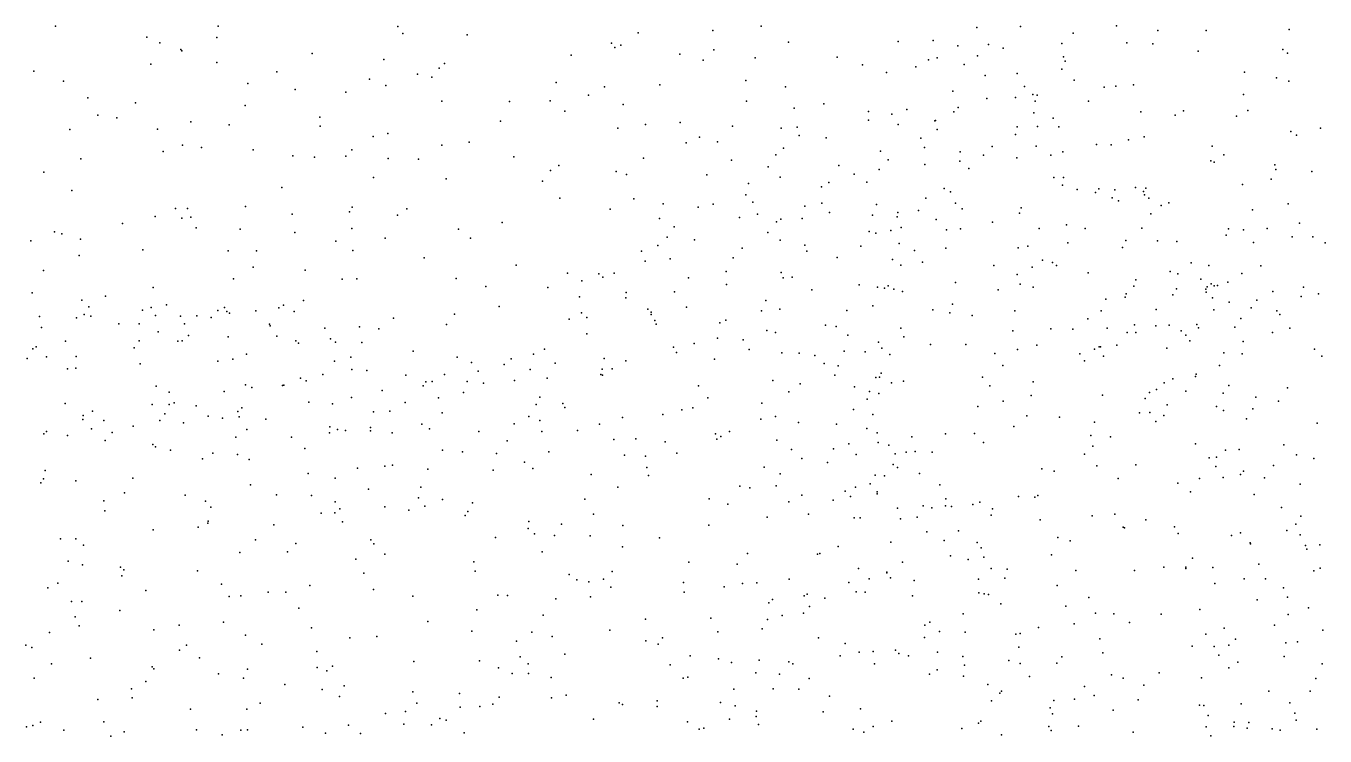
# Model space of a CAD drawing. Header units: metres. Extents: x -25 to 25, y -27.7 to 27.8.
# Drawn here: x -9.478 to -6.383, y 10.178 to 11.869 of the extents above; entities that cross this region are included whole.
import ezdxf

# ---------------------------------------------------------------- set-up
doc = ezdxf.new("R2010")
doc.units = ezdxf.units.M

msp = doc.modelspace()

# ---------------------------------------------------------------- linework, layer by layer
for p in [(-9.4077, 11.868, 14.6759), (-9.0199, 11.868, -0.5281), (-8.5923, 11.8674, -9.0075), (-7.8415, 11.8581, -17.0004), (-7.7264, 11.8686, -11.8876), (-7.2129, 11.8652, -16.8121), (-7.109, 11.8677, -0.1181), (-6.8798, 11.8687, 5.6302), (-6.7815, 11.8578, 14.8807), (-6.6664, 11.8581, -12.3606), (-6.4685, 11.8604, 17.3554), (-9.1904, 11.842, 14.6059), (-9.159, 11.8286, -17.3863), (-9.0232, 11.841, -9.0189), (-8.58, 11.8505, -1.2929), (-8.4273, 11.848, -9.0453), (-8.0835, 11.8278, -1.4081), (-8.0606, 11.8232, -17.2532), (-8.0194, 11.8527, -9.377), (-7.6614, 11.8298, -9.9383), (-7.4002, 11.8318, -11.1964), (-7.3165, 11.8338, 11.9046), (-7.1851, 11.8244, -0.4195), (-7.01, 11.8273, 6.5195), (-6.9836, 11.8517, 15.225), (-6.8551, 11.8286, -12.2039), (-6.7936, 11.826, 0.6577), (-9.1095, 11.8124, -11.1077), (-9.1066, 11.8099, -12.1571), (-8.7962, 11.8032, -8.9653), (-8.179, 11.799, 15.8788), (-8.0755, 11.8174, 11.7942), (-7.9204, 11.8013, 15.9354), (-7.8391, 11.8119, -9.6216), (-7.7407, 11.7927, 15.9218), (-7.5458, 11.7945, -1.1966), (-7.307, 11.7929, 15.7159), (-7.2578, 11.8212, -10.6384), (-7.2114, 11.7974, -0.8202), (-7.1498, 11.8156, 15.5677), (-7.006, 11.7955, 15.3746), (-6.6854, 11.8091, 14.7624), (-6.4839, 11.8128, 5.7748), (-6.473, 11.8039, -16.74), (-9.4592, 11.7613, -12.4668), (-9.1809, 11.7781, -0.4371), (-9.0233, 11.7819, 14.6276), (-8.6256, 11.7891, -11.9248), (-8.4934, 11.7684, -17.4928), (-8.4814, 11.7794, 15.5508), (-7.8651, 11.7874, -1.3704), (-7.4848, 11.7763, -10.143), (-7.3585, 11.7714, -1.0878), (-7.3278, 11.7878, -10.4008), (-7.2429, 11.7769, -10.7996), (-7.0103, 11.7658, 5.6769), (-7.0022, 11.7851, 0.0649), (-9.3887, 11.7376, -11.0797), (-8.9499, 11.7321, -0.942), (-8.8802, 11.7592, -1.0787), (-8.6598, 11.7419, 14.6574), (-8.5456, 11.754, -11.4592), (-8.5116, 11.7466, 15.0965), (-8.2146, 11.7344, -1.5203), (-7.7632, 11.7392, 11.3397), (-7.4282, 11.7576, -16.8599), (-7.1932, 11.7506, 11.836), (-7.1164, 11.7553, 6.3945), (-6.9812, 11.7394, 11.6049), (-6.5755, 11.7585, 6.3569), (-6.4985, 11.7453, 17.0777), (-6.4692, 11.7376, 16.8295), (-8.8368, 11.7174, -17.5275), (-8.7159, 11.711, -11.3925), (-8.621, 11.7267, -1.412), (-8.1381, 11.7037, -17.4389), (-8.0998, 11.7236, -11.9174), (-7.9678, 11.7287, 11.3385), (-7.6688, 11.7239, -9.8127), (-7.2701, 11.7135, 5.9743), (-7.1206, 11.6988, 11.6918), (-7.0995, 11.7247, -0.2082), (-7.0794, 11.7054, -12.1121), (-7.0692, 11.7039, -0.7591), (-6.9094, 11.7231, 0.2828), (-6.8815, 11.7255, 15.1976), (-6.8394, 11.7283, 0.4336), (-6.5776, 11.7054, 0.9209), (-9.3306, 11.698, -17.3791), (-9.2175, 11.6856, 14.7002), (-8.9558, 11.6795, -8.976), (-8.4875, 11.6898, -1.5279), (-8.3259, 11.6887, 15.8952), (-8.2292, 11.6901, -9.1101), (-8.0552, 11.6818, 11.5228), (-7.7618, 11.6896, -11.4867), (-7.6477, 11.6734, 12.0071), (-7.5777, 11.6837, 9.436), (-7.3798, 11.6697, 9.4228), (-7.2575, 11.6744, -10.5052), (-7.1889, 11.6957, -1.0478), (-7.0737, 11.6898, 15.6195), (-6.9469, 11.6894, -16.9358), (-9.3072, 11.656, -9.1413), (-9.2615, 11.6499, -0.4657), (-9.0854, 11.6401, -0.6446), (-8.7779, 11.6518, -1.3698), (-8.3476, 11.6417, -1.5945), (-8.1946, 11.6656, 15.9968), (-7.9196, 11.6392, -11.5242), (-7.4711, 11.6441, -6.5676), (-7.4706, 11.6654, 15.9288), (-7.4157, 11.6591, -6.3792), (-7.3126, 11.6432, -6.2565), (-7.3113, 11.644, 11.5799), (-7.2678, 11.6644, -6.4743), (-7.077, 11.6618, -0.9422), (-7.0306, 11.6489, 6.4851), (-6.8219, 11.6644, 15.0308), (-6.7407, 11.6563, 5.7238), (-6.7204, 11.6669, 14.8186), (-6.5938, 11.6538, -16.9214), (-6.5675, 11.6671, 14.6183), (-9.3736, 11.622, -11.1813), (-9.1645, 11.623, -9.0532), (-8.9941, 11.6333, -1.0572), (-8.777, 11.6304, -11.974), (-8.6512, 11.6056, -8.926), (-8.6162, 11.6126, 15.3701), (-8.0678, 11.6255, 11.6836), (-8.0024, 11.6345, -1.5615), (-7.7949, 11.6302, -11.9377), (-7.6786, 11.6256, -9.6918), (-7.6411, 11.6278, 16.0654), (-7.636, 11.6078, -6.4779), (-7.4003, 11.6341, -1.2983), (-7.3077, 11.6224, -11.0462), (-7.1203, 11.6102, -1.1626), (-7.1165, 11.6283, -6.3222), (-7.0686, 11.6296, -6.5042), (-7.0176, 11.6287, -0.4105), (-6.4644, 11.6176, 17.3223), (-6.451, 11.6084, 16.6785), (-6.3942, 11.6255, -12.4803), (-9.1054, 11.5848, -11.3151), (-9.0601, 11.5797, -17.5594), (-8.4876, 11.5848, -17.6237), (-8.4223, 11.5924, -11.5135), (-7.9054, 11.5907, -9.3718), (-7.8738, 11.6037, 11.9981), (-7.8303, 11.5932, -17.3618), (-7.6735, 11.5777, -1.4747), (-7.5715, 11.6022, -6.2535), (-7.3459, 11.6012, 11.8467), (-7.3373, 11.5794, -6.8237), (-7.1763, 11.5815, -6.1342), (-7.0713, 11.5828, -6.7139), (-6.9277, 11.5866, -0.8835), (-6.8925, 11.586, 15.4114), (-6.8511, 11.5978, -12.2898), (-6.8139, 11.6045, 0.7262), (-6.6518, 11.5825, 9.2428), (-9.3473, 11.5525, 14.7463), (-9.1509, 11.5702, -12.1255), (-8.937, 11.5739, -1.2663), (-8.8421, 11.5593, -8.9201), (-8.7905, 11.5561, 14.7325), (-8.7162, 11.5586, -11.4773), (-8.7016, 11.5741, -17.6329), (-8.615, 11.5531, 15.5333), (-8.5428, 11.5518, -11.9308), (-8.3156, 11.5571, 15.986), (-8.007, 11.5536, -17.5193), (-7.797, 11.549, -9.4836), (-7.6913, 11.5617, 16.2224), (-7.4423, 11.5703, -10.105), (-7.4238, 11.5496, -11.187), (-7.2532, 11.5465, 5.9362), (-7.2523, 11.5689, 9.2354), (-7.1967, 11.5609, 15.8278), (-7.1176, 11.5544, 5.7999), (-7.0365, 11.5608, 0.0554), (-7.0076, 11.5691, -6.2045), (-6.655, 11.5474, -12.364), (-6.6473, 11.5442, 0.8863), (-6.624, 11.5617, 6.3439), (-9.4356, 11.5206, -9.2295), (-8.2284, 11.5245, -9.0642), (-8.2086, 11.5367, -11.532), (-8.0719, 11.5221, 16.1903), (-8.0471, 11.5151, 11.4497), (-7.8564, 11.5143, 16.3338), (-7.7097, 11.5337, 11.3787), (-7.5419, 11.5366, 9.2021), (-7.505, 11.5162, -9.9353), (-7.4451, 11.5269, -6.0498), (-7.3368, 11.539, 15.9565), (-7.2316, 11.5294, 6.3274), (-6.5028, 11.538, 9.0379), (-6.5001, 11.5273, 16.8116), (-6.4149, 11.5221, 5.9492), (-8.8685, 11.484, -11.49), (-8.6502, 11.5083, 15.1124), (-8.4772, 11.5051, 15.8609), (-8.2475, 11.4993, -1.6969), (-7.757, 11.4937, -6.2557), (-7.6811, 11.5087, 9.4902), (-7.5831, 11.4858, 16.4017), (-7.5655, 11.4962, 11.4646), (-7.4748, 11.4969, -1.4753), (-7.0297, 11.5081, -1.288), (-7.0086, 11.49, 0.2271), (-7.0061, 11.5077, -0.2003), (-6.8345, 11.4841, -0.5978), (-6.8099, 11.4825, -0.7726), (-6.5797, 11.4916, 14.6196), (-6.5116, 11.5038, 17.0068), (-9.3689, 11.4766, -11.3108), (-8.2062, 11.4589, 16.1453), (-8.0298, 11.4569, -9.1831), (-7.7631, 11.4669, 16.5408), (-7.334, 11.4588, -11.0132), (-7.2906, 11.4817, -10.4712), (-7.2757, 11.4736, -10.8626), (-6.9735, 11.4796, -16.9982), (-6.9298, 11.4725, -6.7659), (-6.9218, 11.4812, 0.4873), (-6.8906, 11.4596, -6.1614), (-6.8844, 11.4785, -0.4275), (-6.875, 11.4521, 6.4197), (-6.8154, 11.4748, 9.2536), (-6.8132, 11.4664, -6.3568), (-6.8034, 11.4589, -6.5432), (-9.1215, 11.4344, -0.842), (-9.0936, 11.4338, -11.4469), (-8.955, 11.4391, -1.3736), (-8.8439, 11.4208, -1.5108), (-8.7071, 11.4261, -8.8791), (-8.7008, 11.4375, 14.8593), (-8.5706, 11.4334, -11.548), (-8.0865, 11.4328, 16.318), (-7.9601, 11.4454, 16.4692), (-7.8769, 11.4376, -6.3912), (-7.8406, 11.4445, -1.6372), (-7.7466, 11.4488, -6.7859), (-7.735, 11.4206, -11.9606), (-7.6224, 11.4393, -9.6577), (-7.5821, 11.4469, -17.231), (-7.5641, 11.4246, -5.9839), (-7.4516, 11.4433, 11.8341), (-7.4014, 11.4243, -10.1866), (-7.3518, 11.4295, 16.1694), (-7.2638, 11.4468, -10.684), (-7.2481, 11.4331, -17.0051), (-7.111, 11.4226, -1.4682), (-7.1071, 11.4356, -6.9455), (-6.7985, 11.4212, 15.375), (-6.774, 11.4409, -0.9245), (-6.7551, 11.4473, 14.9734), (-6.5561, 11.4309, 6.2884), (-6.4712, 11.4451, 16.5991), (-9.2485, 11.398, -11.4066), (-9.1706, 11.4148, -0.6696), (-9.1068, 11.411, -1.0247), (-9.0857, 11.4132, 14.7695), (-8.5933, 11.4181, 15.7415), (-8.3434, 11.401, -8.9558), (-7.9692, 11.4103, -11.9476), (-7.934, 11.3904, 11.3552), (-7.7785, 11.4127, -9.4106), (-7.69, 11.4022, -1.6133), (-7.6796, 11.4085, 16.7285), (-7.6293, 11.4099, -6.9487), (-7.4613, 11.418, 16.5806), (-7.4023, 11.4142, 9.1215), (-7.3097, 11.4081, -1.5343), (-7.1758, 11.4016, 9.1429), (-6.9989, 11.3951, 5.8118), (-6.444, 11.3988, 17.3324), (-9.4098, 11.3783, -0.4409), (-9.3923, 11.374, -12.1522), (-9.3486, 11.3608, -9.1187), (-9.0727, 11.388, -1.1896), (-8.9681, 11.3852, -11.9812), (-8.8377, 11.3767, 14.8111), (-8.7014, 11.3862, 15.1976), (-8.622, 11.3634, -1.6888), (-8.4477, 11.3845, 15.9711), (-8.419, 11.3631, -11.5747), (-7.9504, 11.3657, -11.4839), (-7.8857, 11.3596, -6.7707), (-7.7108, 11.3767, 11.9339), (-7.6813, 11.359, 9.2199), (-7.4695, 11.3792, -11.1472), (-7.4534, 11.3757, -1.586), (-7.418, 11.3818, -5.9048), (-7.3934, 11.3886, -12.0314), (-7.2854, 11.3835, 6.1389), (-7.2517, 11.3856, -7.0343), (-7.0641, 11.3864, -5.9596), (-6.9547, 11.3866, -6.8967), (-6.858, 11.358, 0.6476), (-6.8194, 11.3872, 9.0029), (-6.6188, 11.3703, 14.7606), (-6.6132, 11.3856, 8.9184), (-6.5779, 11.3835, 0.8913), (-6.5213, 11.3866, -17.0805), (-6.4616, 11.3669, 14.4798), (-6.4127, 11.3663, 6.1143), (-9.4662, 11.3574, -9.23), (-9.2001, 11.3359, -12.0531), (-8.9966, 11.3334, -11.5574), (-8.9291, 11.3333, -17.6849), (-8.7399, 11.3564, -11.5983), (-8.6992, 11.334, 15.4984), (-8.0115, 11.3325, 11.9894), (-7.9727, 11.3457, -6.5899), (-7.7722, 11.3396, 11.3298), (-7.6225, 11.3464, -11.2724), (-7.6175, 11.3328, 11.384), (-7.4892, 11.3446, -9.8378), (-7.3982, 11.3509, 16.7155), (-7.3615, 11.3343, -10.3996), (-7.2869, 11.3395, 9.5032), (-7.1145, 11.3401, 5.9036), (-7.0914, 11.3442, 15.885), (-6.9962, 11.3524, 9.0656), (-6.8661, 11.3412, 15.6518), (-6.7826, 11.3574, -1.2387), (-6.7365, 11.3555, -6.638), (-6.5537, 11.3531, 9.3406), (-6.3833, 11.3525, 9.4233), (-9.3513, 11.3218, 14.7918), (-8.5296, 11.317, -8.8639), (-8.3102, 11.299, -11.9377), (-8.0027, 11.3086, -6.3649), (-7.9438, 11.3146, -1.7256), (-7.7935, 11.3166, -11.3691), (-7.5457, 11.3174, 11.853), (-7.4136, 11.3128, -7.1098), (-7.3939, 11.2992, -10.9426), (-7.3425, 11.3062, -10.5909), (-7.172, 11.2981, -12.1222), (-7.0561, 11.3107, 6.4747), (-7.0322, 11.3056, 9.3639), (-7.0231, 11.2985, 0.1112), (-6.7024, 11.3048, 6.3026), (-6.6598, 11.2986, -0.9223), (-6.5363, 11.2978, 17.1709), (-9.4362, 11.2864, -7.7994), (-8.9838, 11.2668, 14.8178), (-8.9371, 11.2943, -8.8752), (-8.8129, 11.2873, 14.9666), (-8.7247, 11.2656, -11.8833), (-8.6895, 11.2667, -17.7492), (-8.4531, 11.2671, -1.8105), (-8.1879, 11.2801, 16.6243), (-8.1133, 11.2783, -1.7987), (-8.1035, 11.2703, -8.9925), (-8.0766, 11.2803, 11.4822), (-7.8995, 11.2689, 16.898), (-7.8102, 11.2842, -6.9689), (-7.679, 11.2813, -5.9324), (-7.6744, 11.2693, 9.3748), (-7.6525, 11.2707, 16.9194), (-7.1169, 11.2771, 16.1129), (-7.0811, 11.2943, -7.049), (-6.9474, 11.2811, 0.4721), (-6.7521, 11.2842, 5.8327), (-6.734, 11.2787, 8.8677), (-6.6792, 11.2657, -6.2807), (-6.5814, 11.279, 5.9265), (-9.1749, 11.2462, -0.9779), (-8.3822, 11.2484, 16.2102), (-8.2345, 11.2459, -11.585), (-8.1542, 11.2621, 11.8102), (-7.933, 11.236, -9.0979), (-7.8093, 11.2534, 11.9967), (-7.6059, 11.2403, -9.5523), (-7.493, 11.2522, -5.8402), (-7.4496, 11.2466, 11.5276), (-7.4331, 11.244, -1.6977), (-7.4237, 11.2501, 16.8769), (-7.4106, 11.2419, 9.5508), (-7.3896, 11.2362, -10.7651), (-7.2637, 11.2582, -1.6814), (-7.1616, 11.2401, -5.8273), (-7.1097, 11.2537, 16.4528), (-7.0785, 11.2466, 16.2935), (-6.8391, 11.2494, 6.3531), (-6.8338, 11.264, -6.0271), (-6.7373, 11.2429, -6.7791), (-6.6673, 11.2417, -1.2113), (-6.6661, 11.2352, -0.5964), (-6.6644, 11.2476, 15.3736), (-6.6546, 11.2547, 15.219), (-6.6471, 11.2498, 15.0563), (-6.6394, 11.2505, -6.4741), (-6.615, 11.2586, 14.8966), (-6.508, 11.2364, 6.0712), (-6.4347, 11.2466, 16.1714), (-9.4635, 11.2329, 14.8904), (-9.3451, 11.2158, -8.1038), (-9.2886, 11.225, -7.7717), (-9.1436, 11.2048, -6.713), (-8.8648, 11.2039, -11.7121), (-8.8168, 11.2147, 15.3089), (-8.1598, 11.2235, 16.7844), (-8.0487, 11.2217, -6.2458), (-8.0481, 11.2339, -6.727), (-7.7156, 11.2149, -17.4863), (-7.2708, 11.2065, 8.9782), (-6.9055, 11.2179, 15.823), (-6.8596, 11.2231, -6.939), (-6.8574, 11.2306, -1.5313), (-6.746, 11.2288, 15.6457), (-6.6512, 11.2216, 15.795), (-6.6118, 11.2113, 15.5599), (-6.5454, 11.2154, 15.9777), (-6.44, 11.2243, -12.3298), (-6.3991, 11.2307, 15.6713), (-9.4458, 11.1768, -7.1091), (-9.3576, 11.1734, -11.5098), (-9.3397, 11.1816, -6.8199), (-9.3283, 11.2001, -7.2629), (-9.3235, 11.1773, -6.6441), (-9.2009, 11.192, -6.4897), (-9.1795, 11.1984, -7.5103), (-9.1697, 11.1794, 14.9265), (-9.1098, 11.1775, -6.1921), (-9.0714, 11.1784, -7.7503), (-9.037, 11.1746, -7.2431), (-9.0214, 11.1915, -6.3598), (-9.0055, 11.1983, -6.513), (-8.9993, 11.1889, -6.8974), (-8.9931, 11.1848, 14.9884), (-8.9306, 11.1904, -6.6958), (-8.876, 11.1979, 15.0937), (-8.8395, 11.1891, -1.6158), (-8.6025, 11.1726, 15.8996), (-8.4573, 11.1822, -11.7505), (-8.351, 11.201, -8.8484), (-8.1549, 11.1855, -8.8667), (-8.142, 11.1742, 11.989), (-7.9966, 11.1943, -11.4967), (-7.9888, 11.1871, -8.9288), (-7.9885, 11.1816, 12.0485), (-7.9048, 11.199, -17.6121), (-7.726, 11.19, -11.2661), (-7.6818, 11.1947, -1.727), (-7.5229, 11.1909, -9.7016), (-7.4606, 11.2023, 11.6847), (-7.3176, 11.1924, 6.1559), (-7.2771, 11.186, 6.4613), (-7.2237, 11.1795, 9.5031), (-7.1224, 11.1906, 16.7425), (-6.9169, 11.1906, 15.9771), (-6.7856, 11.1939, 0.6378), (-6.6478, 11.1925, 17.2235), (-6.5591, 11.1978, 16.5248), (-6.4982, 11.1907, 15.3789), (-6.4912, 11.1816, 8.8119), (-9.4408, 11.1504, 15.0458), (-9.2569, 11.1596, -6.2647), (-9.2082, 11.1598, -8.9384), (-9.1006, 11.1591, -1.2796), (-8.8983, 11.1587, -7.0472), (-8.8964, 11.1546, -6.1738), (-8.766, 11.1489, -6.506), (-8.6832, 11.1523, -1.7383), (-8.6378, 11.1477, -8.8124), (-8.4762, 11.1575, -11.8639), (-8.1838, 11.1707, -6.6221), (-7.98, 11.1673, -6.0877), (-7.9767, 11.1589, -6.9777), (-7.8248, 11.1619, -5.9455), (-7.8105, 11.1682, -7.0955), (-7.7131, 11.1439, -9.1857), (-7.5734, 11.1562, 9.4648), (-7.5477, 11.1531, 9.1393), (-7.394, 11.1493, -7.21), (-7.1272, 11.1428, -7.1541), (-7.0369, 11.1474, 6.4599), (-6.984, 11.1468, 0.0401), (-6.9482, 11.1717, 16.2168), (-6.9024, 11.1493, 16.5393), (-6.8374, 11.1569, -12.2369), (-6.7862, 11.1543, -0.3049), (-6.7548, 11.1564, 17.0452), (-6.7259, 11.1429, -1.4577), (-6.6889, 11.1577, 16.2208), (-6.6847, 11.1503, 16.6428), (-6.598, 11.1516, -0.7897), (-6.5837, 11.1722, 17.3742), (-6.4669, 11.149, 17.4962), (-9.3838, 11.1179, -6.3656), (-9.2083, 11.1191, -11.6049), (-9.1628, 11.1403, -17.6537), (-9.1161, 11.1178, -11.6856), (-9.1057, 11.1193, 15.1512), (-9.0908, 11.1316, -6.0454), (-8.9962, 11.1281, 15.2617), (-8.8801, 11.1304, -7.3813), (-8.8355, 11.1191, 15.5522), (-8.8285, 11.1135, -7.632), (-8.7525, 11.1239, -6.8417), (-8.7411, 11.1159, -6.2334), (-8.6781, 11.1153, -6.3827), (-8.1417, 11.1356, 11.6233), (-7.8865, 11.1127, -1.7966), (-7.831, 11.1253, -8.8868), (-7.7697, 11.1212, -11.962), (-7.6926, 11.1384, 11.9036), (-7.5198, 11.1323, -10.8974), (-7.4467, 11.1159, -10.0054), (-7.387, 11.1285, -12.0259), (-7.2388, 11.1105, 16.9641), (-6.8543, 11.1384, 16.7159), (-6.8339, 11.1388, 0.4538), (-6.715, 11.1327, 16.4624), (-6.7052, 11.1188, 9.401), (-6.5782, 11.1171, -0.9473), (-6.5085, 11.1386, 14.899), (-9.4614, 11.0997, -6.5729), (-9.4538, 11.1049, 15.2024), (-9.4292, 11.0809, -0.5187), (-9.3588, 11.0816, -6.1302), (-9.22, 11.1023, -0.8366), (-8.9525, 11.0873, -8.0507), (-8.7041, 11.0798, -7.738), (-8.5556, 11.0942, -11.8393), (-8.4507, 11.08, 16.3257), (-8.2693, 11.0869, 12.0308), (-8.2428, 11.0994, -6.3527), (-7.9351, 11.1041, 11.2838), (-7.928, 11.0908, -8.7432), (-7.7549, 11.0987, 17.0733), (-7.6771, 11.0904, -5.8566), (-7.6357, 11.0892, 11.2792), (-7.599, 11.0837, -9.2996), (-7.5291, 11.0944, 17.0635), (-7.479, 11.0924, -10.7184), (-7.4395, 11.1015, -10.2223), (-7.4199, 11.0866, -1.8071), (-7.3232, 11.11, -5.7914), (-7.1702, 11.0884, -1.8031), (-7.1158, 11.0983, 8.898), (-7.0702, 11.109, 9.4671), (-6.9677, 11.088, 16.9802), (-6.9327, 11.0994, 8.8268), (-6.921, 11.1044, -1.6877), (-6.9181, 11.1048, -7.0383), (-6.9114, 11.0823, 17.1266), (-6.8789, 11.1085, -5.9366), (-6.7603, 11.1016, 17.3716), (-6.6247, 11.0902, -6.2983), (-6.5808, 11.0883, 6.1209), (-6.4086, 11.0993, 15.1239), (-6.3909, 11.0825, -17.2019), (-9.4756, 11.0771, -11.4782), (-9.3788, 11.0524, 15.3566), (-9.359, 11.0542, -8.9841), (-9.2062, 11.0643, -1.0078), (-9.0209, 11.0706, -11.7405), (-8.9856, 11.0751, -1.5029), (-8.7432, 11.0709, -7.9224), (-8.7015, 11.051, -7.3701), (-8.6663, 11.0487, -7.0885), (-8.4171, 11.0674, -6.5791), (-8.3386, 11.0628, -6.7636), (-8.3219, 11.0762, 16.7574), (-8.2769, 11.0504, -8.6453), (-8.2173, 11.0656, -11.7975), (-8.1055, 11.0518, -8.6209), (-8.1005, 11.0768, -11.695), (-8.0814, 11.0519, -6.0674), (-8.0491, 11.0716, -1.8399), (-7.8376, 11.0754, 12.0563), (-7.5762, 11.0652, 11.7907), (-7.5432, 11.0591, 9.2808), (-7.1508, 11.06, -5.7993), (-6.9564, 11.0713, 0.209), (-6.6344, 11.0603, 8.7343), (-8.8241, 11.0301, 15.6882), (-8.8104, 11.0237, -8.0977), (-8.7711, 11.0391, -8.7928), (-8.573, 11.0372, 16.098), (-8.5252, 11.0216, -7.6672), (-8.5103, 11.0223, -6.9047), (-8.4811, 11.0384, -17.7604), (-8.4273, 11.0225, -6.2854), (-8.4008, 11.0466, 16.6224), (-8.3881, 11.0181, -11.9012), (-8.3145, 11.0244, -6.9246), (-8.2365, 11.0298, -6.1855), (-8.1083, 11.0388, 11.4786), (-8.1048, 11.0375, 17.0038), (-7.699, 11.0241, -11.0777), (-7.5515, 11.0373, -7.2554), (-7.4535, 11.0313, -9.8522), (-7.4449, 11.0325, 11.3847), (-7.441, 11.0421, 9.4936), (-7.4161, 11.0189, -17.1927), (-7.3879, 11.0227, 6.3253), (-7.1993, 11.0323, 6.0103), (-7.079, 11.0217, -12.1409), (-6.7665, 11.0187, -17.1306), (-6.7462, 11.0286, -1.5908), (-6.6919, 11.0337, -6.1238), (-6.6902, 11.0393, -0.3807), (-9.1679, 11.0112, 15.5358), (-9.1371, 10.9967, -11.4866), (-9.006, 10.9984, -8.8241), (-8.9555, 11.0138, 15.6032), (-8.9402, 11.0075, -17.7373), (-8.8669, 11.0128, -5.8791), (-8.8641, 11.0136, -1.6287), (-8.6299, 11.0007, -8.0842), (-8.532, 11.0118, -7.4988), (-8.436, 10.996, -7.0734), (-7.8762, 11.0121, -8.572), (-7.6604, 10.9974, -8.7411), (-7.634, 11.0167, -8.922), (-7.5042, 11.0096, -9.4351), (-7.4683, 10.9981, -9.6391), (-7.4466, 10.9935, -5.7633), (-7.1815, 11.0114, 17.0797), (-7.0835, 10.9887, 6.4919), (-6.9131, 10.9893, 6.4078), (-6.8013, 10.9957, -0.1197), (-6.7848, 11.0032, 8.7358), (-6.7148, 10.9994, 0.3505), (-6.6257, 10.9945, -12.2749), (-6.6128, 11.0122, -1.368), (-6.473, 11.0073, 8.7589), (-9.3846, 10.97, -11.6175), (-9.1775, 10.9677, 16.3536), (-9.1366, 10.9675, 15.7134), (-9.1251, 10.9717, -5.7843), (-9.0728, 10.9641, 16.6349), (-8.9642, 10.9594, 16.3743), (-8.8046, 10.9727, -11.8847), (-8.7482, 10.9693, 15.8675), (-8.7028, 10.9842, -5.9094), (-8.5747, 10.9721, 16.3326), (-8.4955, 10.9831, 16.469), (-8.2623, 10.9676, -8.4403), (-8.2537, 10.985, -7.7462), (-8.1988, 10.9701, -7.286), (-8.194, 10.9603, -7.8888), (-7.8893, 10.9591, -1.8295), (-7.8535, 10.9834, -11.4527), (-7.725, 10.9707, -7.2929), (-7.5069, 10.9558, 17.1386), (-7.474, 10.9803, -10.3205), (-7.2107, 10.9629, -7.2494), (-7.1498, 10.9749, -17.0721), (-6.8115, 10.9818, 9.4249), (-6.7594, 10.9669, -6.9302), (-6.6416, 10.9622, 17.6687), (-6.5554, 10.9572, -0.7323), (-6.5481, 10.9846, 0.5305), (-6.4942, 10.9749, 0.7098), (-9.343, 10.9317, 16.2642), (-9.3415, 10.9415, 15.8163), (-9.3193, 10.9514, -8.8231), (-9.293, 10.929, -8.6117), (-9.1592, 10.9289, 16.787), (-9.1476, 10.9455, -11.7401), (-9.0442, 10.9392, 16.1899), (-9.0101, 10.935, 15.8003), (-8.9736, 10.9504, -8.3675), (-8.97, 10.9383, -5.7236), (-8.9065, 10.9324, 16.6982), (-8.6498, 10.9499, -11.9384), (-8.6109, 10.9512, -11.5268), (-8.4866, 10.9477, -8.2379), (-8.2804, 10.939, -8.1739), (-8.2541, 10.9291, 11.7309), (-8.057, 10.9361, -7.6067), (-7.9608, 10.9439, -5.8679), (-7.9157, 10.9545, -7.381), (-7.7278, 10.9325, -11.2483), (-7.6924, 10.9384, 17.154), (-7.4602, 10.9433, -10.0191), (-7.0936, 10.94, 9.4217), (-7.0162, 10.937, 17.4009), (-6.9324, 10.9254, -5.8854), (-6.8253, 10.9472, 17.6017), (-6.8009, 10.9481, 5.9533), (-6.786, 10.9269, 6.343), (-6.7674, 10.9409, 0.0996), (-6.6253, 10.9533, 6.2021), (-6.5704, 10.933, 0.3613), (-9.4357, 10.8974, 15.9917), (-9.429, 10.9029, 16.4532), (-9.3219, 10.9096, -0.7101), (-9.2725, 10.9005, -5.7738), (-9.2225, 10.9157, -1.0811), (-9.1029, 10.9236, 16.0125), (-8.9519, 10.9079, 16.0599), (-8.7547, 10.8997, -8.6447), (-8.754, 10.9143, -5.7152), (-8.7361, 10.9075, 16.3097), (-8.7171, 10.9052, 16.5359), (-8.6577, 10.9049, -1.7561), (-8.6575, 10.9126, 16.1581), (-8.6061, 10.9001, -8.5816), (-8.5352, 10.9202, -5.8529), (-8.5169, 10.9096, -8.4052), (-8.3994, 10.9031, -11.6295), (-8.3148, 10.9213, 12.2469), (-8.2491, 10.9028, 16.9416), (-8.1644, 10.9056, 12.2929), (-8.1114, 10.9209, -8.0302), (-7.8351, 10.8971, -17.5594), (-7.8024, 10.903, -11.9621), (-7.6375, 10.9245, -8.4828), (-7.5468, 10.9203, -10.4997), (-7.4748, 10.9102, -8.8492), (-7.4502, 10.8999, 9.0601), (-7.2878, 10.8975, 9.3529), (-7.2182, 10.8981, 17.2316), (-7.1245, 10.9149, 8.8132), (-6.4022, 10.9225, 0.8583), (-9.3792, 10.8936, 16.7374), (-9.2893, 10.8818, -0.8721), (-9.1759, 10.8719, -17.6584), (-9.1697, 10.8663, -8.7231), (-8.9784, 10.8897, -1.5064), (-8.8452, 10.8893, -8.4687), (-8.3321, 10.8809, -12.0043), (-8.0779, 10.8837, 17.0807), (-8.0249, 10.8859, -11.8779), (-7.955, 10.8785, -8.0154), (-7.832, 10.8851, -8.2526), (-7.8225, 10.8912, -5.8115), (-7.6889, 10.8822, -10.9473), (-7.5179, 10.8733, -1.8742), (-7.448, 10.8772, -9.8237), (-7.4223, 10.8708, -9.066), (-7.3678, 10.8905, 6.4593), (-7.1971, 10.8771, 6.5217), (-6.9409, 10.8936, -1.8046), (-6.9361, 10.8681, 9.385), (-6.8941, 10.89, -12.2067), (-6.6918, 10.8739, -1.5817), (-6.4811, 10.8709, 17.8649), (-9.1335, 10.8586, -8.5663), (-9.0578, 10.8381, -5.609), (-9.0332, 10.8511, 16.9198), (-8.9745, 10.8482, -8.6341), (-8.9465, 10.8367, -11.3254), (-8.8137, 10.8627, -1.6435), (-8.4861, 10.8585, 12.1022), (-8.4382, 10.8549, 12.3549), (-8.3573, 10.8509, 11.8896), (-8.2328, 10.8544, -11.7518), (-8.0521, 10.8464, -17.6262), (-8.0023, 10.8444, 11.174), (-7.9274, 10.8518, -7.8553), (-7.6541, 10.8604, 11.8424), (-7.6298, 10.839, 11.1079), (-7.5543, 10.8616, -7.3832), (-7.5004, 10.848, 11.2543), (-7.4071, 10.85, -9.3), (-7.3813, 10.8536, 6.1669), (-7.36, 10.8557, -7.3221), (-7.3195, 10.854, -5.7735), (-6.9562, 10.8492, 6.4661), (-6.6596, 10.8401, -6.765), (-6.6417, 10.8422, 17.8285), (-6.6205, 10.8587, -6.315), (-6.5878, 10.8603, 0.1842), (-6.4511, 10.8472, -17.2159), (-6.4101, 10.8385, 0.4307), (-9.4324, 10.81, -0.83), (-8.806, 10.803, 16.8871), (-8.6886, 10.8154, -5.5458), (-8.6231, 10.8208, 16.7604), (-8.6047, 10.8225, 12.4783), (-8.5206, 10.8135, -17.7204), (-8.3647, 10.8113, -5.6854), (-8.2908, 10.83, -1.8515), (-8.2703, 10.8152, 12.4709), (-7.9993, 10.8176, 12.3349), (-7.7191, 10.818, -11.3791), (-7.6812, 10.8022, -10.7245), (-7.5682, 10.8294, 11.6931), (-7.4119, 10.8241, -12.0385), (-7.4018, 10.8173, -9.4827), (-7.3493, 10.8031, -1.908), (-7.0577, 10.8143, -1.8734), (-7.0285, 10.8089, -5.8488), (-6.927, 10.8213, -7.1275), (-6.8339, 10.8234, -5.9789), (-6.6436, 10.8196, -0.1093), (-6.5772, 10.8086, 9.4432), (-6.5061, 10.8221, -1.0125), (-9.4424, 10.7811, -5.8063), (-9.4363, 10.7907, -11.4687), (-9.359, 10.7855, -11.638), (-9.2236, 10.7916, 17.0172), (-8.9435, 10.7761, 12.6163), (-8.7416, 10.7918, 12.7387), (-8.5372, 10.7701, 12.6926), (-8.1314, 10.8008, -5.737), (-8.0677, 10.7706, -11.8606), (-7.9952, 10.7986, -1.8417), (-7.7776, 10.7728, 12.0593), (-7.6908, 10.7738, -7.5607), (-7.502, 10.7708, -5.7534), (-7.4669, 10.7783, -9.9615), (-7.4549, 10.7987, -8.4272), (-7.4327, 10.7975, 17.2388), (-7.3012, 10.7759, 9.1628), (-6.8759, 10.7913, 5.9805), (-6.7337, 10.78, 9.3527), (-6.6825, 10.7915, 6.3151), (-6.626, 10.7937, 6.1412), (-6.5844, 10.8005, -0.3449), (-6.5272, 10.793, -0.6588), (-6.4429, 10.7778, 0.2689), (-9.243, 10.7569, -1.2511), (-9.0987, 10.7512, -1.3433), (-8.8815, 10.7526, 12.8329), (-8.7979, 10.7506, -5.4098), (-8.6623, 10.7658, 12.2045), (-8.5429, 10.7451, 12.9032), (-8.4858, 10.7411, -5.4217), (-8.1467, 10.7416, 11.4496), (-7.8504, 10.7426, -11.8494), (-7.7533, 10.7689, -7.993), (-7.6295, 10.7512, -8.1248), (-7.5547, 10.7392, -7.4857), (-7.5265, 10.7613, -17.2856), (-7.5137, 10.7482, -10.1297), (-7.4505, 10.7597, 11.4537), (-7.4501, 10.7547, 6.2784), (-7.2863, 10.7425, -8.8154), (-7.1136, 10.7486, 9.2588), (-7.0749, 10.7468, 17.6298), (-7.0675, 10.7508, -12.1643), (-6.7041, 10.7595, 8.6306), (-6.5521, 10.7533, -1.3536), (-9.2925, 10.7379, -5.6279), (-9.2901, 10.7145, 17.1718), (-9.0501, 10.7368, 17.1327), (-9.0381, 10.7231, 12.7286), (-8.7746, 10.7082, -1.6394), (-8.7425, 10.7094, 17.0254), (-8.7417, 10.7358, 12.9772), (-8.7301, 10.719, -12.0164), (-8.6232, 10.7234, 13.1177), (-8.566, 10.7161, 12.0124), (-8.5277, 10.7253, -1.7762), (-8.4252, 10.7125, -12.1095), (-8.4142, 10.7331, 13.1147), (-7.8058, 10.7297, 17.1946), (-7.661, 10.7352, -10.4906), (-7.4015, 10.7204, 6.458), (-7.3407, 10.726, -7.4074), (-7.3198, 10.7216, -9.3328), (-7.2872, 10.7263, -8.6514), (-7.2733, 10.7243, 8.9525), (-7.2222, 10.729, -5.8089), (-7.206, 10.7348, 17.4431), (-7.1758, 10.7192, 8.8087), (-6.4869, 10.7219, 18.0162), (-9.0445, 10.6849, 12.4225), (-9.0442, 10.6899, -17.6738), (-8.8879, 10.6804, -11.9723), (-8.7238, 10.6882, -11.2791), (-8.4319, 10.7028, 11.8505), (-8.28, 10.6885, 12.8497), (-8.2023, 10.682, 12.6499), (-8.1263, 10.7062, -1.8362), (-8.0559, 10.679, 12.5137), (-7.8514, 10.6796, 10.9476), (-7.7123, 10.6987, -1.8677), (-7.6138, 10.7061, -10.2993), (-7.5052, 10.6978, 11.1985), (-7.4907, 10.6975, -8.1914), (-7.3949, 10.6948, -9.7014), (-7.3553, 10.6989, 6.0966), (-7.1786, 10.7035, 6.5195), (-7.0619, 10.693, 5.996), (-6.9378, 10.7026, 8.7329), (-6.8842, 10.7063, 17.8627), (-6.8099, 10.6928, 9.2477), (-6.4527, 10.6822, -0.9533), (-6.4409, 10.7015, 9.3054), (-9.3957, 10.6472, 17.2663), (-9.3596, 10.6475, -11.3134), (-9.175, 10.6685, 12.5595), (-9.068, 10.6749, -5.3763), (-8.3594, 10.6505, 13.3607), (-8.2816, 10.6722, 11.6271), (-8.2669, 10.6597, 17.0031), (-8.2186, 10.6552, 13.0423), (-8.1337, 10.6547, -5.4206), (-7.9687, 10.65, -5.5417), (-7.3317, 10.6645, -9.5501), (-7.2563, 10.6668, -9.1772), (-7.0196, 10.6503, -1.8712), (-6.8643, 10.6756, -6.0279), (-6.861, 10.6737, -7.0993), (-6.7419, 10.6763, -6.1762), (-6.7329, 10.6598, -17.1671), (-6.6061, 10.6551, 6.3438), (-6.5843, 10.6614, -12.3207), (-6.4743, 10.6674, -1.203), (-6.4423, 10.6569, -0.5047), (-9.3411, 10.6324, -11.6571), (-8.9315, 10.645, -5.2791), (-8.8552, 10.6164, 13.1964), (-8.8355, 10.6364, 17.1891), (-8.6563, 10.6447, -5.2535), (-8.6494, 10.6357, -1.696), (-8.2483, 10.6161, -11.601), (-8.0566, 10.628, -17.5316), (-7.5432, 10.6288, 11.5882), (-7.4174, 10.6394, -7.5291), (-7.2909, 10.6432, -8.3503), (-7.212, 10.6388, -17.1421), (-7.2027, 10.6257, -8.5587), (-6.9908, 10.6427, 9.1607), (-6.5617, 10.6383, 8.5302), (-6.5608, 10.6359, -1.4694), (-6.4296, 10.6318, -0.1081), (-6.4266, 10.623, 1.9626), (-6.3957, 10.6329, 0.0683), (-9.3773, 10.5943, 12.6142), (-9.3438, 10.5857, 17.4276), (-8.9683, 10.615, 13.082), (-8.6919, 10.599, 13.3503), (-8.6232, 10.6107, -12.1091), (-8.4109, 10.5928, 16.9832), (-7.8992, 10.5916, 12.326), (-7.7839, 10.5875, -5.5997), (-7.7589, 10.6122, 12.0214), (-7.5927, 10.6112, 11.0983), (-7.5872, 10.6123, -10.1748), (-7.3902, 10.5922, -1.9162), (-7.2759, 10.6072, -12.1236), (-7.2332, 10.5984, -7.4469), (-7.1961, 10.6038, -1.911), (-7.0347, 10.6096, -5.9325), (-6.6987, 10.6013, -6.3301), (-6.5406, 10.5871, 1.7814), (-9.2526, 10.5801, -1.446), (-9.2499, 10.5595, 12.2947), (-9.2446, 10.5737, -17.5926), (-9.0693, 10.571, -1.4561), (-8.6735, 10.5659, 17.1767), (-8.408, 10.5701, -11.4368), (-8.1837, 10.5625, 11.3963), (-8.0812, 10.5695, -12.1302), (-7.4946, 10.5765, 11.4443), (-7.4275, 10.5677, 6.459), (-7.4271, 10.5663, -5.7955), (-7.4181, 10.5546, -7.6813), (-7.1785, 10.5768, -9.0668), (-7.1465, 10.5534, 17.7868), (-7.1406, 10.5754, -8.7881), (-6.9773, 10.572, 17.9484), (-6.8372, 10.5722, -12.3136), (-6.7673, 10.5798, 6.4961), (-6.715, 10.5771, 8.5661), (-6.7148, 10.5803, 9.1352), (-6.6504, 10.5793, -6.5631), (-6.4103, 10.5716, -1.0809), (-6.3947, 10.5778, -0.8429), (-9.4258, 10.5311, 12.7492), (-9.4019, 10.5415, 12.3458), (-9.1924, 10.5246, 12.9765), (-9.0124, 10.5398, 17.4367), (-8.8018, 10.536, 17.3303), (-8.65, 10.5268, -5.137), (-8.1655, 10.5496, 12.7834), (-8.1372, 10.5451, 11.1706), (-8.1019, 10.5517, -1.8199), (-8.085, 10.5322, 17.1158), (-7.9113, 10.5434, 17.1785), (-7.8149, 10.5329, -11.9678), (-7.7712, 10.541, -10.7173), (-7.7366, 10.5429, -10.3992), (-7.6598, 10.5513, -11.0569), (-7.5177, 10.5436, 6.3155), (-7.4696, 10.5522, -7.9558), (-7.3622, 10.5486, -8.111), (-7.2092, 10.5517, 6.5063), (-7.0217, 10.5365, 6.536), (-6.6462, 10.5414, -6.713), (-6.5761, 10.5523, 6.172), (-6.5254, 10.5521, 18.1357), (-6.4824, 10.5305, 8.9886), (-9.3695, 10.498, 12.1723), (-9.3453, 10.4981, -5.4579), (-8.9938, 10.5098, -11.1959), (-8.9659, 10.5119, -1.5641), (-8.9008, 10.5201, -11.9853), (-8.8591, 10.5201, 12.0592), (-8.5568, 10.5106, -17.6265), (-8.3541, 10.5134, -1.7865), (-8.3306, 10.5125, 11.5677), (-8.2155, 10.5042, -5.1966), (-8.1329, 10.5096, 10.9416), (-7.91, 10.5206, -5.3892), (-7.708, 10.4949, -12.0301), (-7.6997, 10.5028, 11.8597), (-7.6241, 10.5118, 17.2855), (-7.6168, 10.5157, -11.6457), (-7.5746, 10.5064, -11.328), (-7.5001, 10.5209, -9.9663), (-7.4788, 10.5203, 17.3399), (-7.366, 10.5118, 17.4503), (-7.2078, 10.5187, -9.4055), (-7.1951, 10.5165, 8.816), (-7.1851, 10.5145, 9.002), (-7.1553, 10.4924, 5.9844), (-6.9458, 10.5076, -7.3189), (-6.5447, 10.5023, -17.1824), (-6.4729, 10.5086, -1.4251), (-9.361, 10.4617, 17.719), (-9.2549, 10.4764, -1.568), (-8.8279, 10.4826, -5.1144), (-8.4037, 10.4785, -5.1223), (-8.2463, 10.4654, 13.1499), (-7.6765, 10.4645, -17.3219), (-7.6256, 10.4705, 11.1675), (-7.6117, 10.4861, 11.7032), (-7.2452, 10.4691, -7.6411), (-7.0006, 10.4869, 5.9802), (-6.9302, 10.4705, -6.0732), (-6.8861, 10.469, 9.0352), (-6.774, 10.4679, 6.0071), (-6.6817, 10.4788, -1.6906), (-6.4708, 10.467, 2.1009), (-6.4223, 10.4828, -21.7604), (-9.3512, 10.4404, 12.0242), (-9.1735, 10.4304, 12.0136), (-9.1128, 10.4415, -11.8253), (-9.0073, 10.4493, 12.0217), (-8.7975, 10.4352, 17.4764), (-8.5205, 10.4507, -12.1634), (-8.0874, 10.4303, -11.7321), (-8.0018, 10.4559, -5.2553), (-7.8468, 10.4585, 12.1507), (-7.7242, 10.4332, -10.2421), (-7.7119, 10.4553, -5.5302), (-7.3363, 10.4422, -17.1924), (-7.3249, 10.4487, -7.7872), (-7.0657, 10.4363, -8.6553), (-6.9811, 10.4454, -1.8592), (-6.8489, 10.4481, -17.1323), (-6.6235, 10.4345, 8.9766), (-6.5036, 10.442, 1.5198), (-6.3886, 10.4301, 8.692), (-9.4217, 10.4244, -1.6905), (-8.9552, 10.4177, 17.6046), (-8.7069, 10.4116, -12.1033), (-8.6426, 10.4149, 17.3741), (-8.4162, 10.4274, 17.1455), (-8.3093, 10.4035, 13.3028), (-8.2729, 10.425, 12.9435), (-8.2246, 10.4147, 11.1373), (-8.0011, 10.4044, -17.4148), (-7.9615, 10.4115, -1.8448), (-7.83, 10.426, -10.5777), (-7.5897, 10.4116, -10.0714), (-7.3373, 10.4121, 6.4821), (-7.3015, 10.4271, -8.011), (-7.2403, 10.4251, -9.5961), (-7.1196, 10.4205, 17.945), (-7.1097, 10.4224, -17.1363), (-6.9196, 10.4093, 8.6208), (-6.6672, 10.4207, -6.4837), (-6.5965, 10.4082, 18.1929), (-6.477, 10.3998, 6.4246), (-6.4491, 10.4023, 8.2705), (-9.4781, 10.3941, 17.847), (-9.4639, 10.3883, 13.0282), (-9.1126, 10.3822, -1.6062), (-9.0955, 10.3943, 17.7263), (-8.916, 10.3965, 11.905), (-8.7848, 10.3793, 13.3347), (-8.1945, 10.3727, 12.482), (-7.9717, 10.3963, 10.9041), (-7.8956, 10.3688, 17.1725), (-7.5386, 10.3685, -1.8959), (-7.5267, 10.3982, -11.5819), (-7.4928, 10.3772, 6.4608), (-7.4594, 10.3794, -12.1683), (-7.4069, 10.3825, 5.991), (-7.399, 10.3746, -5.8123), (-7.376, 10.369, 17.5477), (-7.3063, 10.3773, -1.8991), (-7.1128, 10.3897, -5.9869), (-6.913, 10.3758, 6.5919), (-6.7002, 10.3917, -7.1071), (-6.6473, 10.391, -6.9395), (-6.6365, 10.3705, 6.5912), (-6.6124, 10.3941, 1.9845), (-6.4808, 10.3676, -1.571), (-9.4172, 10.3499, -11.5624), (-9.3242, 10.3634, -5.3289), (-9.1774, 10.3429, 17.8463), (-9.1738, 10.3376, -17.5363), (-9.0647, 10.3644, 11.8755), (-8.9504, 10.3372, -17.5941), (-8.7845, 10.3414, -11.2314), (-8.748, 10.3441, -5.0253), (-8.5538, 10.3552, 13.3368), (-8.3975, 10.357, -12.1895), (-8.3526, 10.3404, 11.3867), (-8.3004, 10.3661, 12.7633), (-8.2821, 10.3497, 10.9453), (-7.9432, 10.3471, -11.8841), (-7.8283, 10.3615, -10.3354), (-7.797, 10.3526, -5.2974), (-7.731, 10.3586, -11.9296), (-7.6607, 10.3549, -10.9256), (-7.6513, 10.35, 6.1277), (-7.4567, 10.3498, 17.4124), (-7.2463, 10.3675, -5.9066), (-7.2419, 10.3469, 5.9635), (-7.1367, 10.3576, 8.7534), (-7.1098, 10.3509, -9.3695), (-7.0223, 10.3515, -7.5667), (-7.0101, 10.3662, 8.92), (-6.6124, 10.3404, 8.3489), (-6.5912, 10.3535, 1.6196), (-6.3899, 10.3495, -21.3521), (-9.4584, 10.3156, 11.6331), (-9.1928, 10.3074, 13.2519), (-9.0197, 10.3259, 13.2351), (-8.9596, 10.3158, -11.9261), (-8.7617, 10.3331, -1.6975), (-8.3196, 10.3267, -17.452), (-8.2806, 10.3266, 17.1388), (-8.227, 10.3172, 12.3231), (-7.9124, 10.3157, 11.0524), (-7.901, 10.3179, 12.0202), (-7.7396, 10.3282, 11.8181), (-7.683, 10.3248, 17.2657), (-7.6122, 10.3152, 11.6057), (-7.3256, 10.3254, 17.7402), (-7.3076, 10.3352, -9.744), (-7.2445, 10.3208, 17.9455), (-7.0875, 10.3196, -8.3269), (-6.8921, 10.3238, 18.1871), (-6.8642, 10.3159, -1.8344), (-6.7787, 10.3285, -6.2712), (-6.6779, 10.3168, 6.0955), (-6.4049, 10.3152, -17.1022), (-9.2264, 10.2899, -1.7103), (-8.8617, 10.3006, 17.7304), (-8.7722, 10.2885, 11.6941), (-8.7198, 10.2975, 17.6203), (-8.5566, 10.2834, 11.5371), (-8.4455, 10.2792, 13.1029), (-8.1909, 10.2752, 12.1641), (-7.7916, 10.2898, 11.2248), (-7.6983, 10.2903, 6.4153), (-7.6369, 10.2894, 11.413), (-7.1865, 10.3004, -8.1199), (-7.1578, 10.2797, -9.5206), (-7.1537, 10.2848, 18.0758), (-6.9565, 10.2955, -6.0886), (-6.8147, 10.2989, -7.391), (-6.517, 10.285, 2.2283), (-6.419, 10.2844, 8.0685), (-9.3068, 10.2648, 18.0364), (-9.2252, 10.2689, 11.6564), (-8.92, 10.2562, 17.8671), (-8.7311, 10.2722, 13.1882), (-8.5467, 10.2559, -12.1513), (-8.4439, 10.2465, 12.6525), (-8.3972, 10.2483, -1.8154), (-8.3662, 10.2537, 12.3938), (-8.3511, 10.2706, -11.4822), (-8.2261, 10.2685, -1.8358), (-8.065, 10.2569, 12.025), (-8.0573, 10.2532, -1.8611), (-7.9745, 10.2479, -5.1147), (-7.9742, 10.262, -12.1273), (-7.8237, 10.2579, -12.0392), (-7.7887, 10.2501, -1.8895), (-7.5637, 10.2729, -5.534), (-7.1776, 10.2619, 6.5288), (-7.0378, 10.245, -1.8777), (-7.0295, 10.2624, -9.1581), (-6.9799, 10.2659, 5.9751), (-6.9335, 10.274, -12.443), (-6.8283, 10.264, 8.4568), (-6.682, 10.2514, -6.3866), (-6.6723, 10.2505, -12.5583), (-6.5833, 10.2543, -6.7127), (-6.4674, 10.257, 1.622), (-9.0863, 10.2416, -11.7996), (-8.9523, 10.2422, 11.6456), (-8.6218, 10.2314, -17.4979), (-8.5742, 10.2366, 13.0234), (-8.4923, 10.2194, 10.9224), (-8.4772, 10.2154, 10.7049), (-8.1264, 10.2183, -11.7234), (-7.8024, 10.2177, 6.1497), (-7.7383, 10.2243, -10.8051), (-7.7376, 10.2372, -17.3188), (-7.579, 10.2357, -11.0412), (-7.4902, 10.2429, -11.5864), (-7.4156, 10.2133, -1.9022), (-7.2031, 10.2129, 8.7296), (-7.0325, 10.2309, -8.4651), (-6.8882, 10.2396, -7.5303), (-6.6614, 10.2264, -21.3626), (-6.4549, 10.2324, -21.1385), (-6.4523, 10.2156, 2.3837), (-9.477, 10.1999, 18.1401), (-9.4615, 10.203, -5.5409), (-9.4437, 10.211, -1.8248), (-9.3877, 10.1922, -11.5453), (-9.2923, 10.2118, 11.4604), (-9.2443, 10.1879, 10.3371), (-9.0716, 10.1928, 10.5876), (-8.9666, 10.1917, 11.4961), (-8.95, 10.193, 18.0064), (-8.8187, 10.1993, 10.5903), (-8.7645, 10.1848, 10.8358), (-8.7095, 10.2038, 11.4817), (-8.6809, 10.1837, -4.9791), (-8.5776, 10.2063, -1.8129), (-8.5118, 10.2044, 11.263), (-8.434, 10.1858, -4.9767), (-7.9021, 10.2115, -10.5908), (-7.874, 10.1941, -10.2665), (-7.863, 10.1965, 6.3231), (-7.733, 10.2051, 11.641), (-7.5077, 10.194, 6.4922), (-7.4821, 10.1868, -9.9356), (-7.4596, 10.2003, -11.3762), (-7.2489, 10.196, -17.1681), (-7.2087, 10.2088, -9.6511), (-7.0415, 10.2005, -7.7193), (-7.036, 10.1911, -9.2953), (-6.9704, 10.2013, 8.5256), (-6.8406, 10.1869, -21.2277), (-6.6663, 10.2, -21.0658), (-6.6004, 10.2006, -7.1428), (-6.5994, 10.2112, 1.7588), (-6.5685, 10.1965, 8.1462), (-6.565, 10.2104, 6.7151), (-6.5089, 10.1946, -1.7118), (-6.4902, 10.1917, 6.4825), (-6.4025, 10.1942, -22.26), (-9.2756, 10.1779, 10.5798), (-9.0106, 10.181, 10.3771), (-7.1538, 10.181, -8.0113), (-6.6555, 10.1785, 6.1709)]:
    msp.add_point(p)

doc.saveas('drawing.dxf')
